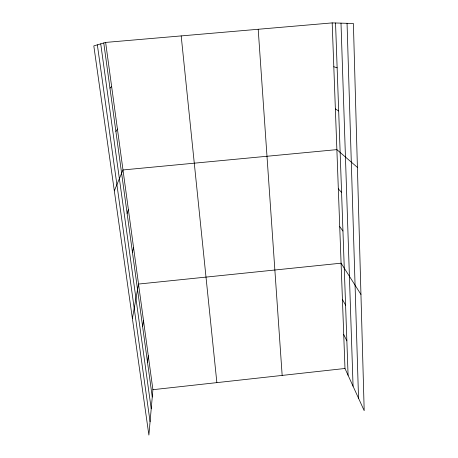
<?xml version="1.0" encoding="UTF-8"?>
<svg xmlns="http://www.w3.org/2000/svg" width="458" height="458" viewBox="0 0 458 458"><rect width="100%" height="100%" fill="white"/><g stroke="black" fill="none" stroke-linecap="round" stroke-linejoin="round"><path stroke-width="0.69" d="M105.632 42.422L152.909 389.689L148.884 435.1L93.81 45.897L105.632 42.422L332.182 22.9L353.393 23.484L364.19 410.66L344.983 368.478L332.182 22.9M147.528 362.473L148.283 355.706M142.627 326.686L143.491 320.52M132.385 318.522L138.528 284.057L341.084 263.184L360.95 294.442M132.425 252.226L133.536 247.383M127.124 213.491L128.36 209.375M114.317 190.837L122.996 169.958L336.876 149.623L357.406 167.393M115.891 131.52L117.425 129.053M109.949 88.119L111.643 86.568M152.909 389.689L344.983 368.478M333.802 66.742L337.14 67.824M335.37 108.952L338.674 110.945M338.325 188.839L341.576 192.457M339.727 226.664L342.945 231.009M342.429 299.515L345.59 305.171M343.729 334.592L346.855 340.844M97.354 44.855L150.069 421.709M100.726 43.865L151.214 408.782M103.766 42.972L152.262 397.006M181.185 35.913L216.863 382.625M258.203 29.272L282.162 375.417M335.542 22.992L348.086 375.285M340.998 23.146L353.066 386.231M347.05 23.312L358.534 398.231"/></g></svg>
